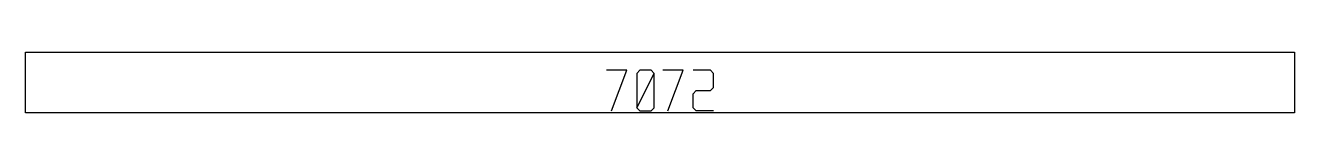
# Model space of a CAD drawing. Header units: metres. Extents: x 0 to 625, y 0 to 30.
import ezdxf

# ---------------------------------------------------------------- set-up
doc = ezdxf.new("R2010")
doc.units = ezdxf.units.M

msp = doc.modelspace()

# ---------------------------------------------------------------- linework, layer by layer
at = {"layer": 'InnerContour', "color": 2}
msp.add_lwpolyline([(301.124, 2.5), (302.624, 1), (308.124, 1), (309.624, 2.5), (309.624, 19.5), (308.124, 21), (302.624, 21), (301.124, 19.5)], close=True, dxfattribs=at)
at = {"layer": 'OuterContour', "color": 3, "linetype": 'Continuous'}
msp.add_lwpolyline([(0, 30), (624.998, 30), (624.998, 0), (0, 0)], close=True, dxfattribs=at)
at = {"layer": 'Trash', "color": 1}
for p, q in [((296.124, 21), (286.124, 21)), ((288.624, 1), (296.124, 21)), ((301.124, 2.5), (309.624, 19.5)), ((323.874, 21), (313.874, 21)), ((316.374, 1), (323.874, 21)), ((337.374, 21), (328.874, 21)), ((338.874, 19.5), (337.374, 21)), ((338.874, 12.5), (338.874, 19.5)), ((337.374, 11), (338.874, 12.5)), ((328.874, 9.5), (330.374, 11)), ((328.874, 2.5), (328.874, 9.5)), ((330.374, 11), (337.374, 11)), ((330.374, 1), (328.874, 2.5)), ((338.874, 1), (330.374, 1))]:
    msp.add_line(p, q, dxfattribs=at)

doc.saveas('drawing.dxf')
